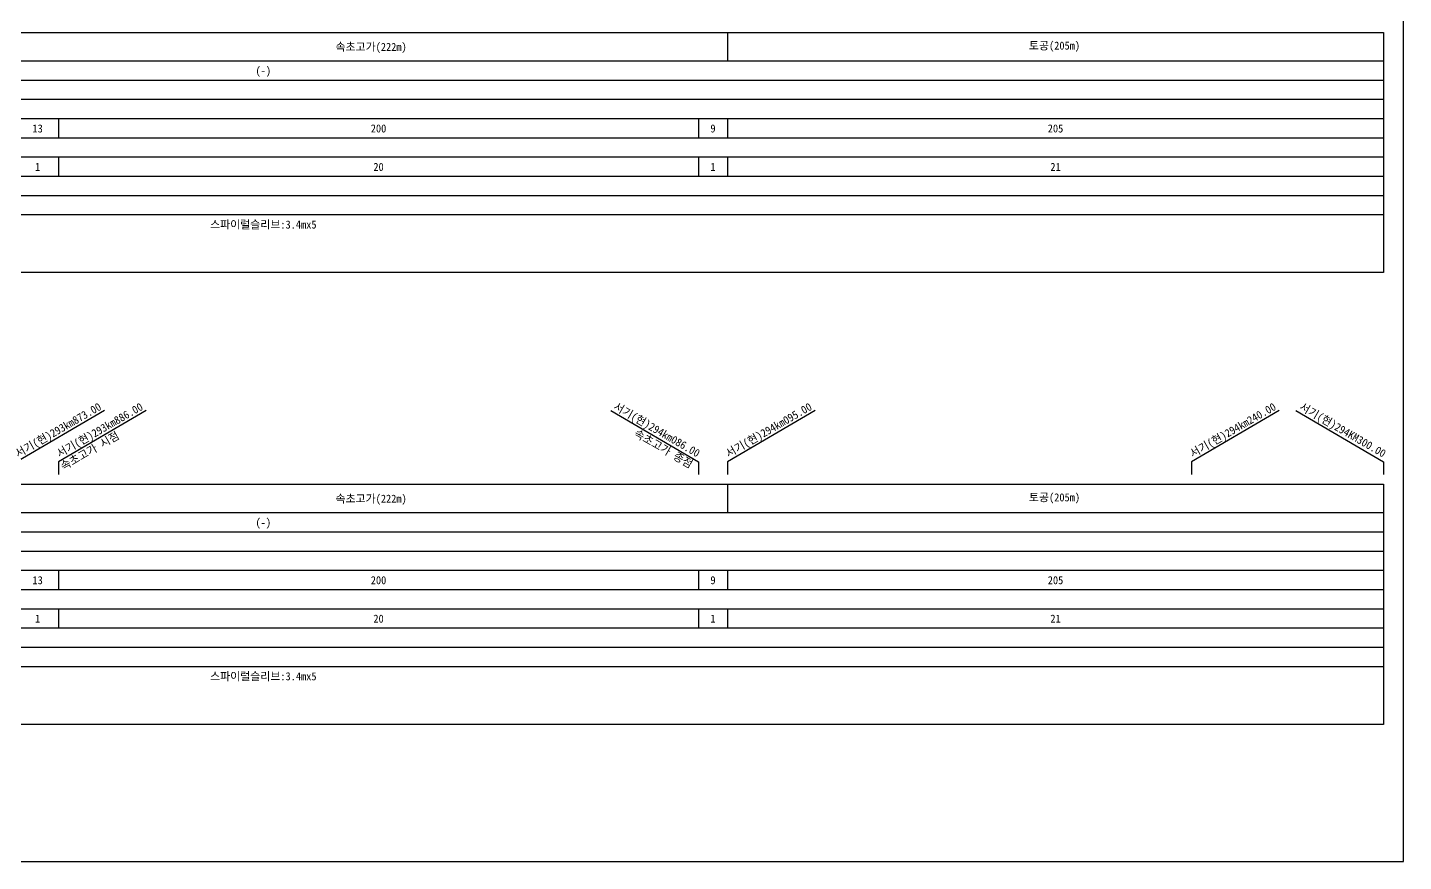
# Model space of a CAD drawing. Header units: millimetres. Extents: x 10470 to 11266, y 1103 to 1809.
# Drawn here: x 10836 to 11265.9, y 1103.1 to 1363.4 of the extents above; entities that cross this region are included whole.
import ezdxf
from ezdxf.enums import TextEntityAlignment as Align

# ---------------------------------------------------------------- set-up
doc = ezdxf.new("R2010")
doc.units = ezdxf.units.MM
doc.header["$LTSCALE"] = 10
doc.header["$MEASUREMENT"] = 0
for name, color, linetype in [('TT-TABL-LIN1', 4, 'Continuous'), ('TT-TABL-LIN2', 1, 'Continuous'), ('TT-TABL-TEX2', 3, 'Continuous'), ('TZ-LEAL', 1, 'Continuous'), ('TZ-LEAT', 3, 'Continuous')]:
    doc.layers.add(name, color=color, linetype=linetype)
doc.layers.add('TX-PAPR', color=2, linetype='Continuous', plot=False)
doc.styles.get("Standard").update_dxf_attribs({"font": 'GulimChe.ttf'})
doc.styles.add('굴림체', font='GulimChe.ttf')

# ---------------------------------------------------------------- blocks, each defined once
blk = doc.blocks.new('JD-경부고속하선표_190503')
at = {"layer": 'TT-TABL-LIN1'}
blk.add_lwpolyline([(2, 114), (785.58, 114), (785.58, 39), (2, 39)], close=True, dxfattribs=at)
at = {"layer": 'TT-TABL-LIN2'}
for points in [[(785.58, 105), (9.33, 105)], [(785.58, 99), (9.33, 99)], [(785.58, 93), (9.33, 93)], [(785.58, 87), (9.33, 87)], [(785.58, 81), (38.33, 81)], [(785.58, 75), (9.33, 75)], [(785.58, 69), (9.33, 69)], [(785.58, 63), (9.33, 63)], [(785.58, 57), (9.33, 57)]]:
    blk.add_lwpolyline(points, dxfattribs=at)
blk = doc.blocks.new('JD-경부고속상선표_190503')
at = {"layer": 'TT-TABL-LIN1'}
blk.add_lwpolyline([(2, 114), (785.58, 114), (785.58, 39), (2, 39)], close=True, dxfattribs=at)
at = {"layer": 'TT-TABL-LIN2'}
for points in [[(785.58, 105), (9.33, 105)], [(785.58, 99), (9.33, 99)], [(785.58, 93), (9.33, 93)], [(785.58, 87), (9.33, 87)], [(785.58, 81), (38.33, 81)], [(785.58, 75), (9.33, 75)], [(785.58, 69), (9.33, 69)], [(785.58, 63), (9.33, 63)], [(785.58, 57), (9.33, 57)]]:
    blk.add_lwpolyline(points, dxfattribs=at)

msp = doc.modelspace()

# ---------------------------------------------------------------- linework, layer by layer
at = {"layer": 'TX-PAPR'}
msp.add_lwpolyline([(10469.89, 1103.05), (11265.89, 1103.05), (11265.89, 1619.05), (10469.89, 1619.05)], close=True, dxfattribs=at)
at = {"layer": 'TZ-LEAL'}
for points in [[(11054.68, 1361.87), (11054.68, 1352.87)], [(10845.68, 1334.87), (10845.68, 1328.87)], [(11045.68, 1334.87), (11045.68, 1328.87)], [(11054.68, 1334.87), (11054.68, 1328.87)], [(10845.68, 1322.87), (10845.68, 1316.87)], [(11045.68, 1322.87), (11045.68, 1316.87)], [(11054.68, 1322.87), (11054.68, 1316.87)], [(10860.07, 1243.87), (10832.68, 1227.85), (10832.68, 1223.85)], [(10873.07, 1243.87), (10845.68, 1227.85), (10845.68, 1223.85)], [(11018.3, 1243.87), (11045.68, 1227.85), (11045.68, 1223.85)], [(11082.07, 1243.87), (11054.68, 1227.85), (11054.68, 1223.85)], [(11227.07, 1243.87), (11199.68, 1227.85), (11199.68, 1223.85)], [(11232.3, 1243.87), (11259.68, 1227.85), (11259.68, 1223.85)], [(11054.68, 1220.85), (11054.68, 1211.85)], [(10845.68, 1193.85), (10845.68, 1187.85)], [(11045.68, 1193.85), (11045.68, 1187.85)], [(11054.68, 1193.85), (11054.68, 1187.85)], [(10845.68, 1181.85), (10845.68, 1175.85)], [(11045.68, 1181.85), (11045.68, 1175.85)], [(11054.68, 1181.85), (11054.68, 1175.85)]]:
    msp.add_lwpolyline(points, dxfattribs=at)

# ---------------------------------------------------------------- block references
at = {"layer": 'TT-TABL-LIN2'}
for name, p in [('JD-경부고속하선표_190503', (10474.11, 1247.87)), ('JD-경부고속상선표_190503', (10474.11, 1106.85))]:
    msp.add_blockref(name, p, dxfattribs=at)

# ---------------------------------------------------------------- texts
at = {"layer": 'TT-TABL-TEX2', "style": '굴림체'}
for s, p in [('속초고가(222m)', (10943.36, 1357.2)), ('토공(205m)', (11156.86, 1357.54)), ('속초고가(222m)', (10943.36, 1216.17)), ('토공(205m)', (11156.86, 1216.52))]:
    msp.add_text(s, height=2.5, dxfattribs=at).set_placement(p, align=Align.MIDDLE)
at = {"layer": 'TT-TABL-TEX2'}
for s, p in [('(-)', (10909.68, 1349.87)), ('13', (10839.18, 1331.87)), ('200', (10945.68, 1331.87)), ('9', (11050.18, 1331.87)), ('205', (11157.18, 1331.87)), ('1', (10839.18, 1319.87)), ('20', (10945.68, 1319.87)), ('1', (11050.18, 1319.87)), ('21', (11157.18, 1319.87)), ('스파이럴슬리브:3.4mx5', (10909.68, 1301.87)), ('(-)', (10909.68, 1208.85)), ('13', (10839.18, 1190.85)), ('200', (10945.68, 1190.85)), ('9', (11050.18, 1190.85)), ('205', (11157.18, 1190.85)), ('1', (10839.18, 1178.85)), ('20', (10945.68, 1178.85)), ('1', (11050.18, 1178.85)), ('21', (11157.18, 1178.85)), ('스파이럴슬리브:3.4mx5', (10909.68, 1160.85))]:
    msp.add_text(s, height=2.5, dxfattribs=at).set_placement(p, align=Align.MIDDLE_CENTER)
at = {"layer": 'TZ-LEAT', "style": '굴림체'}
for s, rotation, p in [('서기(현)293km873.00', 30, (10846.18, 1236.64)), ('서기(현)293km886.00', 30, (10859.18, 1236.64)), ('서기(현)294km086.00', 330, (11031.99, 1236.75)), ('서기(현)294km095.00', 30, (11068.18, 1236.64)), ('서기(현)294km240.00', 30, (11213.18, 1236.64)), ('서기(현)294KM300.00', 330, (11246.29, 1236.67))]:
    msp.add_text(s, height=2.5, rotation=rotation, dxfattribs=at).set_placement(p, align=Align.CENTER)
at = {"layer": 'TZ-LEAT'}
for s, rotation, p in [('속초고가 시점', 30, (10847.23, 1225.04)), ('속초고가 종점', 330, (11025.25, 1235.94))]:
    msp.add_text(s, height=2.5, rotation=rotation, dxfattribs=at).set_placement(p)

doc.saveas('drawing.dxf')
